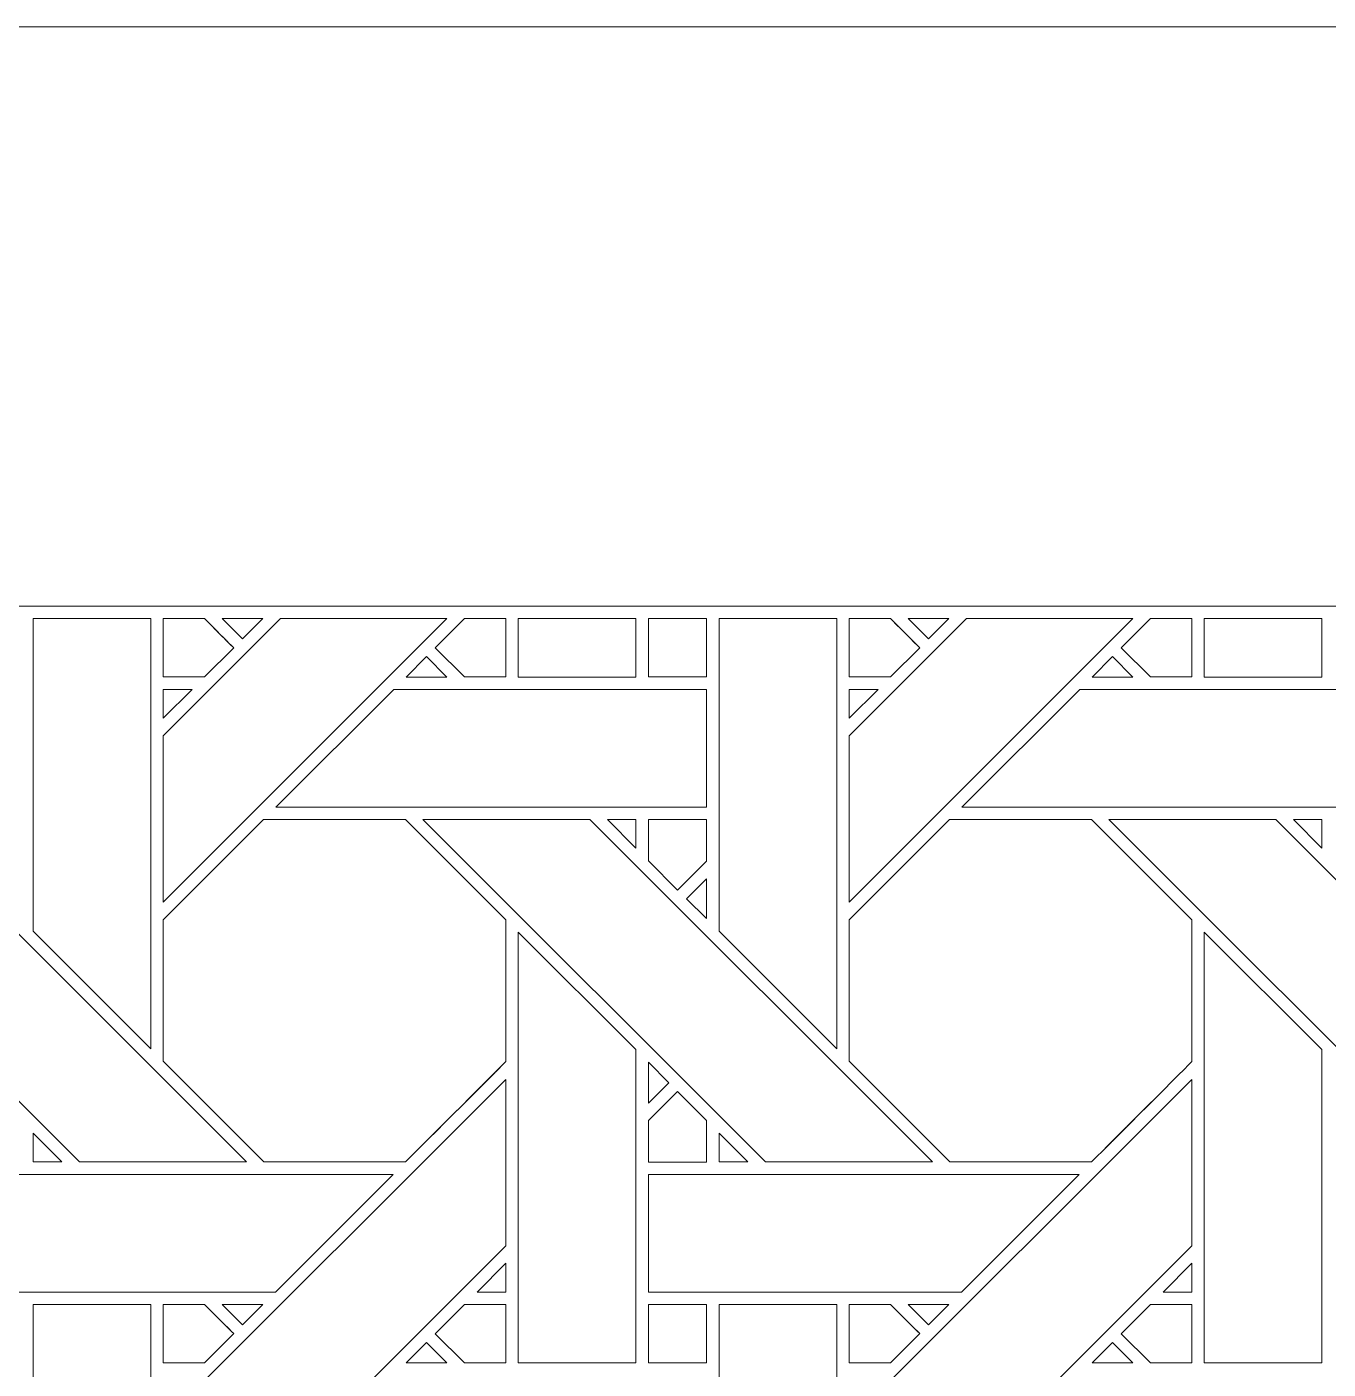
# Model space of a CAD drawing. Header units: inches. Extents: x 4.9 to 19.9, y 1.6 to 16.6.
# Drawn here: x 12.432 to 14.231, y 14.738 to 16.595 of the extents above; entities that cross this region are included whole.
import ezdxf

# ---------------------------------------------------------------- set-up
doc = ezdxf.new("R2010")
doc.units = ezdxf.units.IN
doc.header["$MEASUREMENT"] = 0
doc.layers.add('Design', color=7, linetype='Continuous', lineweight=0)

msp = doc.modelspace()

# ---------------------------------------------------------------- linework, layer by layer
at = {"layer": 'Design'}
for points, knots in [([(4.8829, 16.5948), (4.8829, 16.5948), (4.8829, 1.5948), (4.8829, 1.5948), (4.8829, 1.5948), (19.8829, 1.5948), (19.8829, 1.5948), (19.8829, 1.5948), (19.8829, 16.5948), (19.8829, 16.5948), (19.8829, 16.5948), (4.8829, 16.5948), (4.8829, 16.5948)], [0, 0, 0, 0, 1, 1, 1, 2, 2, 2, 3, 3, 3, 4, 4, 4, 4]), ([(5.684, 15.7937), (5.684, 15.7937), (5.684, 2.3959), (5.684, 2.3959), (5.684, 2.3959), (19.0818, 2.3959), (19.0818, 2.3959), (19.0818, 2.3959), (19.0818, 15.7937), (19.0818, 15.7937), (19.0818, 15.7937), (5.684, 15.7937), (5.684, 15.7937)], [0, 0, 0, 0, 1, 1, 1, 2, 2, 2, 3, 3, 3, 4, 4, 4, 4]), ([(12.4403, 15.7763), (12.4403, 15.7763), (12.6032, 15.7763), (12.6032, 15.7763), (12.6032, 15.7763), (12.6032, 15.1812), (12.6032, 15.1812), (12.6032, 15.1812), (12.4403, 15.3441), (12.4403, 15.3441), (12.4403, 15.3441), (12.4403, 15.7763), (12.4403, 15.7763)], [0, 0, 0, 0, 1, 1, 1, 2, 2, 2, 3, 3, 3, 4, 4, 4, 4]), ([(12.6775, 15.7763), (12.6827, 15.7711), (12.7134, 15.7404), (12.7178, 15.736), (12.7178, 15.736), (12.6774, 15.6956), (12.6774, 15.6956), (12.6774, 15.6956), (12.6204, 15.6956), (12.6204, 15.6956), (12.6204, 15.6956), (12.6204, 15.7763), (12.6204, 15.7763), (12.6204, 15.7763), (12.6775, 15.7763), (12.6775, 15.7763)], [0, 0, 0, 0, 1, 1, 1, 2, 2, 2, 3, 3, 3, 4, 4, 4, 5, 5, 5, 5]), ([(13.0126, 15.7763), (13.0126, 15.7763), (12.6204, 15.3841), (12.6204, 15.3841), (12.6204, 15.3841), (12.6204, 15.6142), (12.6204, 15.6142), (12.6204, 15.6142), (12.7825, 15.7763), (12.7825, 15.7763), (12.7825, 15.7763), (13.0126, 15.7763), (13.0126, 15.7763)], [0, 0, 0, 0, 1, 1, 1, 2, 2, 2, 3, 3, 3, 4, 4, 4, 4]), ([(12.7024, 15.7513), (12.7082, 15.7455), (12.7137, 15.74), (12.7178, 15.736), (12.7178, 15.736), (12.6774, 15.6956), (12.6774, 15.6956), (12.6774, 15.6956), (12.6204, 15.6956), (12.6204, 15.6956), (12.6204, 15.6956), (12.6204, 15.7763), (12.6204, 15.7763), (12.6204, 15.7763), (12.6775, 15.7763), (12.6775, 15.7763), (12.683, 15.7709), (12.693, 15.7607), (12.7024, 15.7513)], [0, 0, 0, 0, 1, 1, 1, 2, 2, 2, 3, 3, 3, 4, 4, 4, 5, 5, 5, 6, 6, 6, 6]), ([(12.7583, 15.7763), (12.7583, 15.7763), (12.73, 15.7481), (12.73, 15.7481), (12.73, 15.7481), (12.7018, 15.7763), (12.7018, 15.7763), (12.7018, 15.7763), (12.7583, 15.7763), (12.7583, 15.7763)], [0, 0, 0, 0, 1, 1, 1, 2, 2, 2, 3, 3, 3, 3]), ([(13.037, 15.6956), (13.037, 15.6956), (12.9966, 15.7359), (12.9966, 15.7359), (12.9966, 15.7359), (13.037, 15.7763), (13.037, 15.7763), (13.037, 15.7763), (13.0941, 15.7763), (13.0941, 15.7763), (13.0941, 15.7763), (13.0941, 15.6956), (13.0941, 15.6956), (13.0941, 15.6956), (13.037, 15.6956), (13.037, 15.6956)], [0, 0, 0, 0, 1, 1, 1, 2, 2, 2, 3, 3, 3, 4, 4, 4, 5, 5, 5, 5]), ([(13.0941, 15.6956), (13.0941, 15.6956), (13.037, 15.6956), (13.037, 15.6956), (13.037, 15.6956), (12.9966, 15.7359), (12.9966, 15.7359), (12.9966, 15.7359), (13.037, 15.7763), (13.037, 15.7763), (13.037, 15.7763), (13.0941, 15.7763), (13.0941, 15.7763), (13.0941, 15.7763), (13.0941, 15.6956), (13.0941, 15.6956)], [0, 0, 0, 0, 1, 1, 1, 2, 2, 2, 3, 3, 3, 4, 4, 4, 5, 5, 5, 5]), ([(13.274, 15.7763), (13.274, 15.7763), (13.274, 15.6955), (13.274, 15.6955), (13.274, 15.6955), (13.1112, 15.6955), (13.1112, 15.6955), (13.1112, 15.6955), (13.1112, 15.7763), (13.1112, 15.7763), (13.1112, 15.7763), (13.274, 15.7763), (13.274, 15.7763)], [0, 0, 0, 0, 1, 1, 1, 2, 2, 2, 3, 3, 3, 4, 4, 4, 4]), ([(13.3715, 15.6956), (13.3715, 15.6956), (13.2913, 15.6956), (13.2913, 15.6956), (13.2913, 15.6956), (13.2913, 15.7763), (13.2913, 15.7763), (13.2913, 15.7763), (13.3715, 15.7763), (13.3715, 15.7763), (13.3715, 15.7763), (13.3715, 15.6956), (13.3715, 15.6956)], [0, 0, 0, 0, 1, 1, 1, 2, 2, 2, 3, 3, 3, 4, 4, 4, 4]), ([(13.2913, 15.7763), (13.2913, 15.7763), (13.3715, 15.7763), (13.3715, 15.7763), (13.3715, 15.7763), (13.3715, 15.6956), (13.3715, 15.6956), (13.3715, 15.6956), (13.2913, 15.6956), (13.2913, 15.6956), (13.2913, 15.6956), (13.2913, 15.7763), (13.2913, 15.7763)], [0, 0, 0, 0, 1, 1, 1, 2, 2, 2, 3, 3, 3, 4, 4, 4, 4]), ([(13.552, 15.1812), (13.552, 15.1812), (13.3891, 15.3441), (13.3891, 15.3441), (13.3891, 15.3441), (13.3891, 15.7763), (13.3891, 15.7763), (13.3891, 15.7763), (13.552, 15.7763), (13.552, 15.7763), (13.552, 15.7763), (13.552, 15.1812), (13.552, 15.1812)], [0, 0, 0, 0, 1, 1, 1, 2, 2, 2, 3, 3, 3, 4, 4, 4, 4]), ([(13.6262, 15.7763), (13.6315, 15.7711), (13.6621, 15.7404), (13.6665, 15.736), (13.6665, 15.736), (13.6261, 15.6956), (13.6261, 15.6956), (13.6261, 15.6956), (13.5691, 15.6956), (13.5691, 15.6956), (13.5691, 15.6956), (13.5691, 15.7763), (13.5691, 15.7763), (13.5691, 15.7763), (13.6262, 15.7763), (13.6262, 15.7763)], [0, 0, 0, 0, 1, 1, 1, 2, 2, 2, 3, 3, 3, 4, 4, 4, 5, 5, 5, 5]), ([(13.9614, 15.7763), (13.9614, 15.7763), (13.5691, 15.3841), (13.5691, 15.3841), (13.5691, 15.3841), (13.5691, 15.6142), (13.5691, 15.6142), (13.5691, 15.6142), (13.7313, 15.7763), (13.7313, 15.7763), (13.7313, 15.7763), (13.9614, 15.7763), (13.9614, 15.7763)], [0, 0, 0, 0, 1, 1, 1, 2, 2, 2, 3, 3, 3, 4, 4, 4, 4]), ([(13.6665, 15.736), (13.6665, 15.736), (13.6261, 15.6956), (13.6261, 15.6956), (13.6261, 15.6956), (13.5691, 15.6956), (13.5691, 15.6956), (13.5691, 15.6956), (13.5691, 15.7763), (13.5691, 15.7763), (13.5691, 15.7763), (13.6262, 15.7763), (13.6262, 15.7763), (13.6316, 15.771), (13.6623, 15.7403), (13.6665, 15.736)], [0, 0, 0, 0, 1, 1, 1, 2, 2, 2, 3, 3, 3, 4, 4, 4, 5, 5, 5, 5]), ([(13.707, 15.7763), (13.707, 15.7763), (13.6787, 15.7481), (13.6787, 15.7481), (13.6787, 15.7481), (13.6505, 15.7763), (13.6505, 15.7763), (13.6505, 15.7763), (13.707, 15.7763), (13.707, 15.7763)], [0, 0, 0, 0, 1, 1, 1, 2, 2, 2, 3, 3, 3, 3]), ([(13.9857, 15.6956), (13.9857, 15.6956), (13.9453, 15.7359), (13.9453, 15.7359), (13.9453, 15.7359), (13.9857, 15.7763), (13.9857, 15.7763), (13.9857, 15.7763), (14.0428, 15.7763), (14.0428, 15.7763), (14.0428, 15.7763), (14.0428, 15.6956), (14.0428, 15.6956), (14.0428, 15.6956), (13.9857, 15.6956), (13.9857, 15.6956)], [0, 0, 0, 0, 1, 1, 1, 2, 2, 2, 3, 3, 3, 4, 4, 4, 5, 5, 5, 5]), ([(14.0428, 15.6956), (14.0428, 15.6956), (13.9857, 15.6956), (13.9857, 15.6956), (13.9857, 15.6956), (13.9453, 15.7359), (13.9453, 15.7359), (13.9453, 15.7359), (13.9857, 15.7763), (13.9857, 15.7763), (13.9857, 15.7763), (14.0428, 15.7763), (14.0428, 15.7763), (14.0428, 15.7763), (14.0428, 15.6956), (14.0428, 15.6956)], [0, 0, 0, 0, 1, 1, 1, 2, 2, 2, 3, 3, 3, 4, 4, 4, 5, 5, 5, 5]), ([(14.2227, 15.7763), (14.2227, 15.7763), (14.2227, 15.6955), (14.2227, 15.6955), (14.2227, 15.6955), (14.0599, 15.6955), (14.0599, 15.6955), (14.0599, 15.6955), (14.0599, 15.7763), (14.0599, 15.7763), (14.0599, 15.7763), (14.2227, 15.7763), (14.2227, 15.7763)], [0, 0, 0, 0, 1, 1, 1, 2, 2, 2, 3, 3, 3, 4, 4, 4, 4]), ([(12.9562, 15.6955), (12.9562, 15.6955), (12.9845, 15.7238), (12.9845, 15.7238), (12.9845, 15.7238), (13.0127, 15.6955), (13.0127, 15.6955), (13.0127, 15.6955), (12.9562, 15.6955), (12.9562, 15.6955)], [0, 0, 0, 0, 1, 1, 1, 2, 2, 2, 3, 3, 3, 3]), ([(13.905, 15.6955), (13.905, 15.6955), (13.9332, 15.7238), (13.9332, 15.7238), (13.9332, 15.7238), (13.9615, 15.6955), (13.9615, 15.6955), (13.9615, 15.6955), (13.905, 15.6955), (13.905, 15.6955)], [0, 0, 0, 0, 1, 1, 1, 2, 2, 2, 3, 3, 3, 3]), ([(12.6602, 15.6784), (12.6602, 15.6784), (12.6204, 15.6385), (12.6204, 15.6385), (12.6204, 15.6385), (12.6204, 15.6784), (12.6204, 15.6784), (12.6204, 15.6784), (12.6602, 15.6784), (12.6602, 15.6784)], [0, 0, 0, 0, 1, 1, 1, 2, 2, 2, 3, 3, 3, 3]), ([(13.3715, 15.6784), (13.3715, 15.6784), (13.3715, 15.5155), (13.3715, 15.5155), (13.3715, 15.5155), (12.7762, 15.5155), (12.7762, 15.5155), (12.7762, 15.5155), (12.9391, 15.6784), (12.9391, 15.6784), (12.9391, 15.6784), (13.3715, 15.6784), (13.3715, 15.6784)], [0, 0, 0, 0, 1, 1, 1, 2, 2, 2, 3, 3, 3, 4, 4, 4, 4]), ([(13.5691, 15.6784), (13.5691, 15.6784), (13.609, 15.6784), (13.609, 15.6784), (13.609, 15.6784), (13.5691, 15.6385), (13.5691, 15.6385), (13.5691, 15.6385), (13.5691, 15.6784), (13.5691, 15.6784)], [0, 0, 0, 0, 1, 1, 1, 2, 2, 2, 3, 3, 3, 3]), ([(14.3203, 15.6784), (14.3203, 15.6784), (14.3203, 15.5155), (14.3203, 15.5155), (14.3203, 15.5155), (13.725, 15.5155), (13.725, 15.5155), (13.725, 15.5155), (13.8878, 15.6784), (13.8878, 15.6784), (13.8878, 15.6784), (14.3203, 15.6784), (14.3203, 15.6784)], [0, 0, 0, 0, 1, 1, 1, 2, 2, 2, 3, 3, 3, 4, 4, 4, 4]), ([(12.7354, 15.0248), (12.7354, 15.0248), (12.5044, 15.0248), (12.5044, 15.0248), (12.5044, 15.0248), (12.0308, 15.4984), (12.0308, 15.4984), (12.0308, 15.4984), (12.2618, 15.4984), (12.2618, 15.4984), (12.2618, 15.4984), (12.7354, 15.0248), (12.7354, 15.0248)], [0, 0, 0, 0, 1, 1, 1, 2, 2, 2, 3, 3, 3, 4, 4, 4, 4]), ([(12.9553, 15.4985), (12.9553, 15.4985), (13.0941, 15.3597), (13.0941, 15.3597), (13.0941, 15.3597), (13.0941, 15.1635), (13.0941, 15.1635), (13.0763, 15.1456), (12.9643, 15.0339), (12.9553, 15.0248), (12.9553, 15.0248), (12.7596, 15.0248), (12.7596, 15.0248), (12.7596, 15.0248), (12.6204, 15.1641), (12.6204, 15.1641), (12.6204, 15.1641), (12.6204, 15.3597), (12.6204, 15.3597), (12.6204, 15.3597), (12.7591, 15.4985), (12.7591, 15.4985), (12.7591, 15.4985), (12.9553, 15.4985), (12.9553, 15.4985)], [0, 0, 0, 0, 1, 1, 1, 2, 2, 2, 3, 3, 3, 4, 4, 4, 5, 5, 5, 6, 6, 6, 7, 7, 7, 8, 8, 8, 8]), ([(12.9553, 15.4985), (12.9553, 15.4985), (13.0941, 15.3597), (13.0941, 15.3597), (13.0941, 15.3597), (13.0941, 15.1635), (13.0941, 15.1635), (13.0757, 15.145), (12.9639, 15.0334), (12.9553, 15.0248), (12.9553, 15.0248), (12.7596, 15.0248), (12.7596, 15.0248), (12.7596, 15.0248), (12.6204, 15.1641), (12.6204, 15.1641), (12.6204, 15.1641), (12.6204, 15.3597), (12.6204, 15.3597), (12.6204, 15.3597), (12.7591, 15.4985), (12.7591, 15.4985), (12.7591, 15.4985), (12.9553, 15.4985), (12.9553, 15.4985)], [0, 0, 0, 0, 1, 1, 1, 2, 2, 2, 3, 3, 3, 4, 4, 4, 5, 5, 5, 6, 6, 6, 7, 7, 7, 8, 8, 8, 8]), ([(13.6841, 15.0248), (13.6841, 15.0248), (13.4531, 15.0248), (13.4531, 15.0248), (13.4531, 15.0248), (12.9795, 15.4984), (12.9795, 15.4984), (12.9795, 15.4984), (13.2105, 15.4984), (13.2105, 15.4984), (13.2105, 15.4984), (13.6841, 15.0248), (13.6841, 15.0248)], [0, 0, 0, 0, 1, 1, 1, 2, 2, 2, 3, 3, 3, 4, 4, 4, 4]), ([(13.2346, 15.4984), (13.2346, 15.4984), (13.2741, 15.4984), (13.2741, 15.4984), (13.2741, 15.4984), (13.2741, 15.4586), (13.2741, 15.4586), (13.2741, 15.4586), (13.2346, 15.4984), (13.2346, 15.4984)], [0, 0, 0, 0, 1, 1, 1, 2, 2, 2, 3, 3, 3, 3]), ([(13.2913, 15.4413), (13.2913, 15.4413), (13.2913, 15.4985), (13.2913, 15.4985), (13.2913, 15.4985), (13.3715, 15.4985), (13.3715, 15.4985), (13.3715, 15.4985), (13.3715, 15.4409), (13.3715, 15.4409), (13.3715, 15.4409), (13.3316, 15.4009), (13.3316, 15.4009), (13.3316, 15.4009), (13.2913, 15.4413), (13.2913, 15.4413)], [0, 0, 0, 0, 1, 1, 1, 2, 2, 2, 3, 3, 3, 4, 4, 4, 5, 5, 5, 5]), ([(13.3715, 15.4409), (13.3715, 15.4409), (13.3316, 15.4009), (13.3316, 15.4009), (13.3316, 15.4009), (13.2913, 15.4413), (13.2913, 15.4413), (13.2913, 15.4413), (13.2913, 15.4985), (13.2913, 15.4985), (13.2913, 15.4985), (13.3715, 15.4985), (13.3715, 15.4985), (13.3715, 15.4985), (13.3715, 15.4409), (13.3715, 15.4409)], [0, 0, 0, 0, 1, 1, 1, 2, 2, 2, 3, 3, 3, 4, 4, 4, 5, 5, 5, 5]), ([(13.904, 15.4985), (13.904, 15.4985), (14.0428, 15.3597), (14.0428, 15.3597), (14.0428, 15.3597), (14.0428, 15.1635), (14.0428, 15.1635), (14.025, 15.1456), (13.9131, 15.0339), (13.9041, 15.0248), (13.9041, 15.0248), (13.7084, 15.0248), (13.7084, 15.0248), (13.7084, 15.0248), (13.5691, 15.1641), (13.5691, 15.1641), (13.5691, 15.1641), (13.5691, 15.3597), (13.5691, 15.3597), (13.5691, 15.3597), (13.7078, 15.4985), (13.7078, 15.4985), (13.7078, 15.4985), (13.904, 15.4985), (13.904, 15.4985)], [0, 0, 0, 0, 1, 1, 1, 2, 2, 2, 3, 3, 3, 4, 4, 4, 5, 5, 5, 6, 6, 6, 7, 7, 7, 8, 8, 8, 8]), ([(13.904, 15.4985), (13.904, 15.4985), (14.0428, 15.3597), (14.0428, 15.3597), (14.0428, 15.3597), (14.0428, 15.1635), (14.0428, 15.1635), (14.0248, 15.1454), (13.913, 15.0337), (13.9041, 15.0248), (13.9041, 15.0248), (13.7084, 15.0248), (13.7084, 15.0248), (13.7084, 15.0248), (13.5691, 15.1641), (13.5691, 15.1641), (13.5691, 15.1641), (13.5691, 15.3597), (13.5691, 15.3597), (13.5691, 15.3597), (13.7078, 15.4985), (13.7078, 15.4985), (13.7078, 15.4985), (13.904, 15.4985), (13.904, 15.4985)], [0, 0, 0, 0, 1, 1, 1, 2, 2, 2, 3, 3, 3, 4, 4, 4, 5, 5, 5, 6, 6, 6, 7, 7, 7, 8, 8, 8, 8]), ([(14.6329, 15.0248), (14.6329, 15.0248), (14.4018, 15.0248), (14.4018, 15.0248), (14.4018, 15.0248), (13.9283, 15.4984), (13.9283, 15.4984), (13.9283, 15.4984), (14.1592, 15.4984), (14.1592, 15.4984), (14.1592, 15.4984), (14.6329, 15.0248), (14.6329, 15.0248)], [0, 0, 0, 0, 1, 1, 1, 2, 2, 2, 3, 3, 3, 4, 4, 4, 4]), ([(14.1833, 15.4984), (14.1833, 15.4984), (14.2228, 15.4984), (14.2228, 15.4984), (14.2228, 15.4984), (14.2228, 15.4586), (14.2228, 15.4586), (14.2228, 15.4586), (14.1833, 15.4984), (14.1833, 15.4984)], [0, 0, 0, 0, 1, 1, 1, 2, 2, 2, 3, 3, 3, 3]), ([(13.3715, 15.4166), (13.3715, 15.4166), (13.3715, 15.3614), (13.3715, 15.3614), (13.3715, 15.3614), (13.3438, 15.3888), (13.3438, 15.3888), (13.3438, 15.3888), (13.3715, 15.4166), (13.3715, 15.4166)], [0, 0, 0, 0, 1, 1, 1, 2, 2, 2, 3, 3, 3, 3]), ([(13.1112, 14.7468), (13.1112, 14.7468), (13.1112, 15.3426), (13.1112, 15.3426), (13.1112, 15.3426), (13.274, 15.1805), (13.274, 15.1805), (13.274, 15.1805), (13.274, 14.7468), (13.274, 14.7468), (13.274, 14.7468), (13.1112, 14.7468), (13.1112, 14.7468)], [0, 0, 0, 0, 1, 1, 1, 2, 2, 2, 3, 3, 3, 4, 4, 4, 4]), ([(14.0599, 14.7468), (14.0599, 14.7468), (14.0599, 15.3426), (14.0599, 15.3426), (14.0599, 15.3426), (14.2227, 15.1805), (14.2227, 15.1805), (14.2227, 15.1805), (14.2227, 14.7468), (14.2227, 14.7468), (14.2227, 14.7468), (14.0599, 14.7468), (14.0599, 14.7468)], [0, 0, 0, 0, 1, 1, 1, 2, 2, 2, 3, 3, 3, 4, 4, 4, 4]), ([(13.2913, 15.1062), (13.2913, 15.1062), (13.2913, 15.163), (13.2913, 15.163), (13.2913, 15.163), (13.3195, 15.1344), (13.3195, 15.1344), (13.3195, 15.1344), (13.2913, 15.1062), (13.2913, 15.1062)], [0, 0, 0, 0, 1, 1, 1, 2, 2, 2, 3, 3, 3, 3]), ([(13.0941, 14.909), (13.0941, 14.909), (12.6204, 14.4354), (12.6204, 14.4354), (12.6204, 14.4354), (12.6204, 14.6655), (12.6204, 14.6655), (12.6204, 14.6655), (13.0941, 15.139), (13.0941, 15.139), (13.0941, 15.139), (13.0941, 14.909), (13.0941, 14.909)], [0, 0, 0, 0, 1, 1, 1, 2, 2, 2, 3, 3, 3, 4, 4, 4, 4]), ([(14.0428, 14.909), (14.0428, 14.909), (13.5691, 14.4354), (13.5691, 14.4354), (13.5691, 14.4354), (13.5691, 14.6654), (13.5691, 14.6654), (13.5691, 14.6654), (14.0428, 15.139), (14.0428, 15.139), (14.0428, 15.139), (14.0428, 14.909), (14.0428, 14.909)], [0, 0, 0, 0, 1, 1, 1, 2, 2, 2, 3, 3, 3, 4, 4, 4, 4]), ([(13.2913, 15.0246), (13.2913, 15.0246), (13.2913, 15.0819), (13.2913, 15.0819), (13.2913, 15.0819), (13.3316, 15.1222), (13.3316, 15.1222), (13.3316, 15.1222), (13.3719, 15.0819), (13.3719, 15.0819), (13.3719, 15.0819), (13.3719, 15.0246), (13.3719, 15.0246), (13.3719, 15.0246), (13.2913, 15.0246), (13.2913, 15.0246)], [0, 0, 0, 0, 1, 1, 1, 2, 2, 2, 3, 3, 3, 4, 4, 4, 5, 5, 5, 5]), ([(13.3316, 15.1222), (13.3316, 15.1222), (13.3719, 15.0819), (13.3719, 15.0819), (13.3719, 15.0819), (13.3719, 15.0246), (13.3719, 15.0246), (13.3719, 15.0246), (13.2913, 15.0246), (13.2913, 15.0246), (13.2913, 15.0246), (13.2913, 15.0819), (13.2913, 15.0819), (13.2913, 15.0819), (13.3316, 15.1222), (13.3316, 15.1222)], [0, 0, 0, 0, 1, 1, 1, 2, 2, 2, 3, 3, 3, 4, 4, 4, 5, 5, 5, 5]), ([(12.4405, 15.0248), (12.4405, 15.0248), (12.4405, 15.0646), (12.4405, 15.0646), (12.4405, 15.0646), (12.4802, 15.0248), (12.4802, 15.0248), (12.4802, 15.0248), (12.4405, 15.0248), (12.4405, 15.0248)], [0, 0, 0, 0, 1, 1, 1, 2, 2, 2, 3, 3, 3, 3]), ([(13.3892, 15.0248), (13.3892, 15.0248), (13.3892, 15.0646), (13.3892, 15.0646), (13.3892, 15.0646), (13.4289, 15.0248), (13.4289, 15.0248), (13.4289, 15.0248), (13.3892, 15.0248), (13.3892, 15.0248)], [0, 0, 0, 0, 1, 1, 1, 2, 2, 2, 3, 3, 3, 3]), ([(12.7755, 14.8448), (12.7755, 14.8448), (12.3425, 14.8448), (12.3425, 14.8448), (12.3425, 14.8448), (12.3425, 15.0075), (12.3425, 15.0075), (12.3425, 15.0075), (12.9382, 15.0075), (12.9382, 15.0075), (12.9382, 15.0075), (12.7755, 14.8448), (12.7755, 14.8448)], [0, 0, 0, 0, 1, 1, 1, 2, 2, 2, 3, 3, 3, 4, 4, 4, 4]), ([(13.887, 15.0075), (13.887, 15.0075), (13.7242, 14.8448), (13.7242, 14.8448), (13.7242, 14.8448), (13.2913, 14.8448), (13.2913, 14.8448), (13.2913, 14.8448), (13.2913, 15.0075), (13.2913, 15.0075), (13.2913, 15.0075), (13.887, 15.0075), (13.887, 15.0075)], [0, 0, 0, 0, 1, 1, 1, 2, 2, 2, 3, 3, 3, 4, 4, 4, 4]), ([(13.0543, 14.8449), (13.0543, 14.8449), (13.0941, 14.8846), (13.0941, 14.8846), (13.0941, 14.8846), (13.0941, 14.8449), (13.0941, 14.8449), (13.0941, 14.8449), (13.0543, 14.8449), (13.0543, 14.8449)], [0, 0, 0, 0, 1, 1, 1, 2, 2, 2, 3, 3, 3, 3]), ([(14.003, 14.8449), (14.003, 14.8449), (14.0428, 14.8846), (14.0428, 14.8846), (14.0428, 14.8846), (14.0428, 14.8449), (14.0428, 14.8449), (14.0428, 14.8449), (14.003, 14.8449), (14.003, 14.8449)], [0, 0, 0, 0, 1, 1, 1, 2, 2, 2, 3, 3, 3, 3]), ([(12.4403, 14.3954), (12.4403, 14.3954), (12.4403, 14.8276), (12.4403, 14.8276), (12.4403, 14.8276), (12.6032, 14.8276), (12.6032, 14.8276), (12.6032, 14.8276), (12.6032, 14.2325), (12.6032, 14.2325), (12.6032, 14.2325), (12.4403, 14.3954), (12.4403, 14.3954)], [0, 0, 0, 0, 1, 1, 1, 2, 2, 2, 3, 3, 3, 4, 4, 4, 4]), ([(12.6775, 14.8276), (12.6826, 14.8225), (12.7134, 14.7917), (12.7178, 14.7873), (12.7178, 14.7873), (12.6774, 14.7468), (12.6774, 14.7468), (12.6774, 14.7468), (12.6204, 14.7468), (12.6204, 14.7468), (12.6204, 14.7468), (12.6204, 14.8276), (12.6204, 14.8276), (12.6204, 14.8276), (12.6775, 14.8276), (12.6775, 14.8276)], [0, 0, 0, 0, 1, 1, 1, 2, 2, 2, 3, 3, 3, 4, 4, 4, 5, 5, 5, 5]), ([(12.7178, 14.7873), (12.7178, 14.7873), (12.6774, 14.7468), (12.6774, 14.7468), (12.6774, 14.7468), (12.6204, 14.7468), (12.6204, 14.7468), (12.6204, 14.7468), (12.6204, 14.8276), (12.6204, 14.8276), (12.6204, 14.8276), (12.6775, 14.8276), (12.6775, 14.8276), (12.6827, 14.8224), (12.7135, 14.7916), (12.7178, 14.7873)], [0, 0, 0, 0, 1, 1, 1, 2, 2, 2, 3, 3, 3, 4, 4, 4, 5, 5, 5, 5]), ([(12.7018, 14.8276), (12.7018, 14.8276), (12.7583, 14.8276), (12.7583, 14.8276), (12.7583, 14.8276), (12.73, 14.7994), (12.73, 14.7994), (12.73, 14.7994), (12.7018, 14.8276), (12.7018, 14.8276)], [0, 0, 0, 0, 1, 1, 1, 2, 2, 2, 3, 3, 3, 3]), ([(13.037, 14.7468), (13.037, 14.7468), (12.9966, 14.7872), (12.9966, 14.7872), (12.9966, 14.7872), (13.037, 14.8276), (13.037, 14.8276), (13.037, 14.8276), (13.0941, 14.8276), (13.0941, 14.8276), (13.0941, 14.8276), (13.0941, 14.7468), (13.0941, 14.7468), (13.0941, 14.7468), (13.037, 14.7468), (13.037, 14.7468)], [0, 0, 0, 0, 1, 1, 1, 2, 2, 2, 3, 3, 3, 4, 4, 4, 5, 5, 5, 5]), ([(13.0941, 14.8276), (13.0941, 14.8276), (13.0941, 14.7468), (13.0941, 14.7468), (13.0941, 14.7468), (13.037, 14.7468), (13.037, 14.7468), (13.037, 14.7468), (12.9966, 14.7872), (12.9966, 14.7872), (12.9966, 14.7872), (13.037, 14.8276), (13.037, 14.8276), (13.037, 14.8276), (13.0941, 14.8276), (13.0941, 14.8276)], [0, 0, 0, 0, 1, 1, 1, 2, 2, 2, 3, 3, 3, 4, 4, 4, 5, 5, 5, 5]), ([(13.2913, 14.8276), (13.2913, 14.8276), (13.3715, 14.8276), (13.3715, 14.8276), (13.3715, 14.8276), (13.3715, 14.7468), (13.3715, 14.7468), (13.3715, 14.7468), (13.2913, 14.7468), (13.2913, 14.7468), (13.2913, 14.7468), (13.2913, 14.8276), (13.2913, 14.8276)], [0, 0, 0, 0, 1, 1, 1, 2, 2, 2, 3, 3, 3, 4, 4, 4, 4]), ([(13.3715, 14.8276), (13.3715, 14.8276), (13.3715, 14.7468), (13.3715, 14.7468), (13.3715, 14.7468), (13.2913, 14.7468), (13.2913, 14.7468), (13.2913, 14.7468), (13.2913, 14.8276), (13.2913, 14.8276), (13.2913, 14.8276), (13.3715, 14.8276), (13.3715, 14.8276)], [0, 0, 0, 0, 1, 1, 1, 2, 2, 2, 3, 3, 3, 4, 4, 4, 4]), ([(13.3891, 14.3954), (13.3891, 14.3954), (13.3891, 14.8276), (13.3891, 14.8276), (13.3891, 14.8276), (13.552, 14.8276), (13.552, 14.8276), (13.552, 14.8276), (13.552, 14.2324), (13.552, 14.2324), (13.552, 14.2324), (13.3891, 14.3954), (13.3891, 14.3954)], [0, 0, 0, 0, 1, 1, 1, 2, 2, 2, 3, 3, 3, 4, 4, 4, 4]), ([(13.6262, 14.8276), (13.6313, 14.8225), (13.6621, 14.7917), (13.6665, 14.7873), (13.6665, 14.7873), (13.6261, 14.7468), (13.6261, 14.7468), (13.6261, 14.7468), (13.5691, 14.7468), (13.5691, 14.7468), (13.5691, 14.7468), (13.5691, 14.8276), (13.5691, 14.8276), (13.5691, 14.8276), (13.6262, 14.8276), (13.6262, 14.8276)], [0, 0, 0, 0, 1, 1, 1, 2, 2, 2, 3, 3, 3, 4, 4, 4, 5, 5, 5, 5]), ([(13.6665, 14.7873), (13.6665, 14.7873), (13.6261, 14.7468), (13.6261, 14.7468), (13.6261, 14.7468), (13.5691, 14.7468), (13.5691, 14.7468), (13.5691, 14.7468), (13.5691, 14.8276), (13.5691, 14.8276), (13.5691, 14.8276), (13.6262, 14.8276), (13.6262, 14.8276), (13.6312, 14.8226), (13.662, 14.7918), (13.6665, 14.7873)], [0, 0, 0, 0, 1, 1, 1, 2, 2, 2, 3, 3, 3, 4, 4, 4, 5, 5, 5, 5]), ([(13.6505, 14.8276), (13.6505, 14.8276), (13.707, 14.8276), (13.707, 14.8276), (13.707, 14.8276), (13.6787, 14.7994), (13.6787, 14.7994), (13.6787, 14.7994), (13.6505, 14.8276), (13.6505, 14.8276)], [0, 0, 0, 0, 1, 1, 1, 2, 2, 2, 3, 3, 3, 3]), ([(13.9857, 14.7468), (13.9857, 14.7468), (13.9453, 14.7872), (13.9453, 14.7872), (13.9453, 14.7872), (13.9858, 14.8276), (13.9858, 14.8276), (13.9858, 14.8276), (14.0428, 14.8276), (14.0428, 14.8276), (14.0428, 14.8276), (14.0428, 14.7468), (14.0428, 14.7468), (14.0428, 14.7468), (13.9857, 14.7468), (13.9857, 14.7468)], [0, 0, 0, 0, 1, 1, 1, 2, 2, 2, 3, 3, 3, 4, 4, 4, 5, 5, 5, 5]), ([(14.0428, 14.7468), (14.0428, 14.7468), (13.9857, 14.7468), (13.9857, 14.7468), (13.9857, 14.7468), (13.9453, 14.7872), (13.9453, 14.7872), (13.9453, 14.7872), (13.9858, 14.8276), (13.9858, 14.8276), (13.9858, 14.8276), (14.0428, 14.8276), (14.0428, 14.8276), (14.0428, 14.8276), (14.0428, 14.7468), (14.0428, 14.7468)], [0, 0, 0, 0, 1, 1, 1, 2, 2, 2, 3, 3, 3, 4, 4, 4, 5, 5, 5, 5]), ([(13.0127, 14.7468), (13.0127, 14.7468), (12.9562, 14.7468), (12.9562, 14.7468), (12.9562, 14.7468), (12.9845, 14.775), (12.9845, 14.775), (12.9845, 14.775), (13.0127, 14.7468), (13.0127, 14.7468)], [0, 0, 0, 0, 1, 1, 1, 2, 2, 2, 3, 3, 3, 3]), ([(13.905, 14.7468), (13.905, 14.7468), (13.9332, 14.775), (13.9332, 14.775), (13.9332, 14.775), (13.9614, 14.7468), (13.9614, 14.7468), (13.9614, 14.7468), (13.905, 14.7468), (13.905, 14.7468)], [0, 0, 0, 0, 1, 1, 1, 2, 2, 2, 3, 3, 3, 3])]:
    msp.add_open_spline(points, degree=3, knots=knots, dxfattribs=at)

doc.saveas('drawing.dxf')
